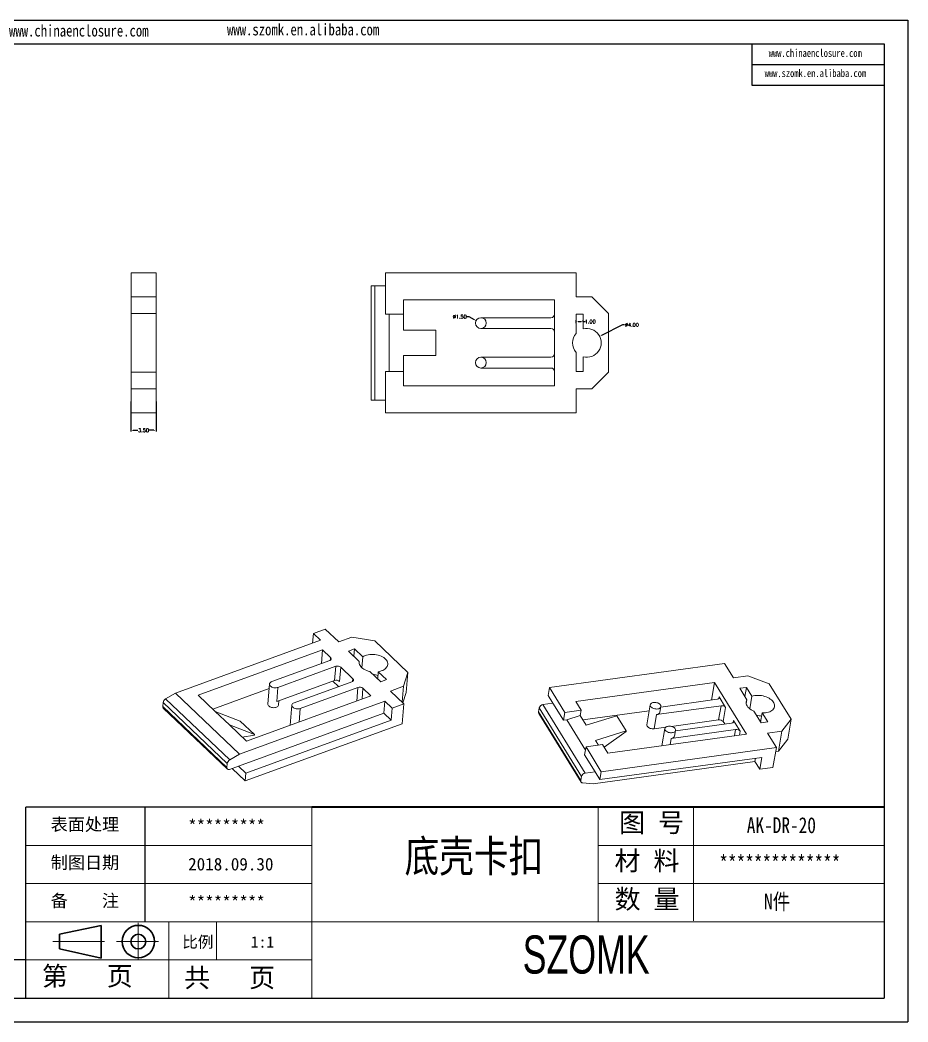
# Model space of a CAD drawing. Header units: inches. Extents: x 3261 to 5228, y 1126 to 1502.
# Drawn here: x 5001.2 to 5124.8, y 1125.7 to 1265 of the extents above; entities that cross this region are included whole.
import ezdxf

# ---------------------------------------------------------------- set-up
doc = ezdxf.new("R2010")
doc.units = ezdxf.units.IN
doc.header["$LTSCALE"] = 15
doc.linetypes.add('CENTER2', pattern=[28.575, 19.05, -3.175, 3.175, -3.175])
doc.layers.add('文字', color=81, linetype='Continuous')
for name, color, linetype, lineweight in [('粗实线', 7, 'Continuous', 30), ('细实线', 3, 'Continuous', 9), ('细点划线', 2, 'CENTER2', 9)]:
    doc.layers.add(name, color=color, linetype=linetype, lineweight=lineweight)
doc.styles.get("Standard").update_dxf_attribs({"font": 'txt', "bigfont": 'gbcbig.shx'})
doc.styles.add('宋体', font='', dxfattribs={"width": 0.8, "height": 3.5})
doc.styles.add('长仿宋', font='', dxfattribs={"width": 0.7, "height": 4})
doc.styles.get('宋体').set_extended_font_data('SimSun')
doc.styles.get('长仿宋').set_extended_font_data('SimSun')
doc.dimstyles.new('1', dxfattribs={"dimtxt": 0.5, "dimasz": 0.3, "dimexe": 0.18, "dimexo": 0.0625, "dimgap": 0.09, "dimtad": 0, "dimtih": 1, "dimtoh": 1, "dimzin": 0, "dimdsep": 46, "dimtxsty": 'Standard', "dimcen": 0, "dimadec": 0, "dimazin": 2, "dimtfac": 1, "dimtofl": 0, "dimtmove": 0, "dimatfit": 3, "dimfxl": 1, "dimtolj": 1, "dimtzin": 0, "dimarcsym": 0})

# ---------------------------------------------------------------- blocks, each defined once
blk = doc.blocks.new('*D118')
at = {"color": 0, "lineweight": -2}
for p, q in [((5016.69, 1211.97), (5016.69, 1207.76)), ((5020.19, 1211.97), (5020.19, 1207.76)), ((5016.99, 1207.94), (5017.64, 1207.94)), ((5019.89, 1207.94), (5019.24, 1207.94))]:
    blk.add_line(p, q, dxfattribs=at)
at = {"color": 0}
for points in [[(5016.99, 1207.99), (5016.99, 1207.89), (5016.69, 1207.94)], [(5019.89, 1207.99), (5019.89, 1207.89), (5020.19, 1207.94)]]:
    blk.add_solid(points, dxfattribs=at)
at = {"layer": 'Defpoints', "color": 0}
for p in [(5016.69, 1212.03), (5020.19, 1212.03), (5020.19, 1207.94)]:
    blk.add_point(p, dxfattribs=at)
at = {"color": 0, "insert": (5018.44, 1207.94), "char_height": 0.5, "attachment_point": 5}
blk.add_mtext('\\A1;3.50', dxfattribs=at)
blk = doc.blocks.new('*D121')
at = {"color": 0, "lineweight": -2}
for p, q in [((5085.09, 1222.61), (5082.18, 1221.14)), ((5085.39, 1222.61), (5085.09, 1222.61))]:
    blk.add_line(p, q, dxfattribs=at)
at = {"color": 0}
blk.add_solid([(5082.16, 1221.19), (5082.21, 1221.1), (5081.92, 1221.01)], dxfattribs=at)
at = {"layer": 'Defpoints', "color": 0}
for p in [(5081.92, 1221.01), (5078.34, 1219.2)]:
    blk.add_point(p, dxfattribs=at)
at = {"color": 0, "insert": (5086.4, 1222.61), "char_height": 0.5, "attachment_point": 5}
blk.add_mtext('\\A1;∅4.00', dxfattribs=at)
blk = doc.blocks.new('*D122')
at = {"color": 0, "lineweight": -2}
for p, q in [((5063.4, 1223.75), (5063.7, 1223.75)), ((5063.7, 1223.75), (5064.45, 1223.35))]:
    blk.add_line(p, q, dxfattribs=at)
at = {"color": 0}
blk.add_solid([(5064.48, 1223.39), (5064.43, 1223.31), (5064.72, 1223.21)], dxfattribs=at)
at = {"layer": 'Defpoints', "color": 0}
for p in [(5064.72, 1223.21), (5066.04, 1222.5)]:
    blk.add_point(p, dxfattribs=at)
at = {"color": 0, "insert": (5062.44, 1223.75), "char_height": 0.5, "attachment_point": 5}
blk.add_mtext('\\A1;∅1.50', dxfattribs=at)
blk = doc.blocks.new('*D123')
at = {"color": 0, "lineweight": -2}
for p, q in [((5078.63, 1222.83), (5078.63, 1223.25)), ((5078.93, 1223.07), (5079.33, 1223.07)), ((5079.63, 1223.14), (5079.63, 1223.25)), ((5079.63, 1223.07), (5079.93, 1223.07))]:
    blk.add_line(p, q, dxfattribs=at)
at = {"color": 0}
for points in [[(5078.93, 1223.12), (5078.93, 1223.02), (5078.63, 1223.07)], [(5079.33, 1223.12), (5079.33, 1223.02), (5079.63, 1223.07)]]:
    blk.add_solid(points, dxfattribs=at)
at = {"layer": 'Defpoints', "color": 0}
for p in [(5078.63, 1222.77), (5079.63, 1223.07), (5079.63, 1223.07)]:
    blk.add_point(p, dxfattribs=at)
at = {"color": 0, "insert": (5080.6, 1223.07), "char_height": 0.5, "attachment_point": 5}
blk.add_mtext('\\A1;1.00', dxfattribs=at)

msp = doc.modelspace()

# ---------------------------------------------------------------- linework, layer by layer
for p, q in [((4927.74, 1265.003), (5124.815, 1265.003)), ((5124.815, 1265.003), (5124.815, 1125.657)), ((4932.84, 1261.685), (5121.497, 1261.685)), ((5103.065, 1261.685), (5103.065, 1255.925)), ((5121.497, 1261.685), (5121.497, 1128.974)), ((5103.065, 1258.805), (5121.497, 1258.805)), ((5103.065, 1255.925), (5121.497, 1255.925)), ((5041.871, 1155.516), (5002.058, 1155.516)), ((5002.058, 1128.974), (5002.058, 1155.516)), ((5018.647, 1139.591), (5018.647, 1155.516)), ((5002.058, 1134.283), (4932.84, 1134.283)), ((4932.84, 1128.974), (5121.497, 1128.974)), ((4927.74, 1125.657), (5124.815, 1125.657)), ((4927.74, 1125.657), (5018.978, 1125.657))]:
    msp.add_line(p, q)
at = {"color": 7, "linetype": 'Continuous', "lineweight": 15}
for p, q in [((5016.693, 1229.856), (5020.193, 1229.856)), ((5016.693, 1226.506), (5016.693, 1229.856)), ((5020.193, 1226.506), (5020.193, 1229.856)), ((5052.13, 1229.856), (5078.63, 1229.856)), ((5052.13, 1224.106), (5052.13, 1229.856)), ((5078.63, 1226.506), (5078.63, 1229.856)), ((5050.13, 1212.156), (5050.13, 1228.056)), ((5050.13, 1228.056), (5050.63, 1228.056)), ((5050.63, 1228.056), (5050.63, 1212.156)), ((5050.63, 1228.056), (5052.13, 1228.056)), ((5016.693, 1226.506), (5020.193, 1226.506)), ((5016.693, 1224.206), (5016.693, 1226.506)), ((5020.193, 1226.506), (5020.193, 1224.206)), ((5080.83, 1226.506), (5078.63, 1226.506)), ((5083.13, 1224.206), (5080.83, 1226.506)), ((5054.63, 1224.106), (5054.63, 1226.106)), ((5075.63, 1226.106), (5054.63, 1226.106)), ((5075.63, 1214.106), (5075.63, 1226.106)), ((5020.193, 1224.206), (5016.693, 1224.206)), ((5016.693, 1224.206), (5016.693, 1216.006)), ((5020.193, 1224.206), (5020.193, 1216.006)), ((5052.13, 1224.106), (5054.63, 1224.106)), ((5052.63, 1224.106), (5052.63, 1216.106)), ((5054.63, 1221.856), (5054.63, 1224.106)), ((5065.38, 1223.606), (5075.13, 1223.606)), ((5078.63, 1224.106), (5079.63, 1224.106)), ((5078.63, 1221.429), (5078.63, 1224.106)), ((5079.63, 1224.106), (5079.63, 1222.042)), ((5083.13, 1224.206), (5083.13, 1216.006)), ((5075.13, 1222.106), (5065.38, 1222.106)), ((5054.63, 1221.856), (5059.13, 1221.856)), ((5059.13, 1218.356), (5059.13, 1221.856)), ((5059.13, 1218.356), (5054.63, 1218.356)), ((5054.63, 1216.106), (5054.63, 1218.356)), ((5065.38, 1218.106), (5075.13, 1218.106)), ((5078.63, 1216.106), (5078.63, 1218.783)), ((5079.63, 1218.169), (5079.63, 1216.106)), ((5075.13, 1216.606), (5065.38, 1216.606)), ((5016.693, 1216.006), (5020.193, 1216.006)), ((5016.693, 1213.706), (5016.693, 1216.006)), ((5020.193, 1216.006), (5020.193, 1213.706)), ((5052.13, 1216.106), (5054.63, 1216.106)), ((5052.13, 1210.356), (5052.13, 1216.106)), ((5054.63, 1216.106), (5054.63, 1214.106)), ((5079.63, 1216.106), (5078.63, 1216.106)), ((5080.83, 1213.706), (5083.13, 1216.006)), ((5020.193, 1213.706), (5016.693, 1213.706)), ((5016.693, 1210.356), (5016.693, 1213.706)), ((5020.193, 1210.356), (5020.193, 1213.706)), ((5054.63, 1214.106), (5075.63, 1214.106)), ((5078.63, 1213.706), (5080.83, 1213.706)), ((5078.63, 1210.356), (5078.63, 1213.706)), ((5050.63, 1212.156), (5050.13, 1212.156)), ((5050.63, 1212.156), (5052.13, 1212.156)), ((5016.693, 1210.356), (5020.193, 1210.356)), ((5078.63, 1210.356), (5052.13, 1210.356)), ((5043.724, 1180.307), (5042.074, 1179.706)), ((5043.724, 1180.307), (5045.604, 1178.518)), ((5041.96, 1178.336), (5042.074, 1179.706)), ((5042.074, 1179.706), (5043.084, 1178.745)), ((5045.604, 1178.518), (5047.419, 1179.179)), ((5050.608, 1178.642), (5047.419, 1179.179)), ((5043.084, 1178.745), (5022.872, 1171.387)), ((5047.776, 1177.537), (5046.951, 1177.237)), ((5047.693, 1176.532), (5047.776, 1177.537)), ((5048.935, 1176.436), (5047.776, 1177.537)), ((5055.211, 1174.264), (5050.608, 1178.642)), ((5043.354, 1177.404), (5026.029, 1171.097)), ((5043.196, 1175.501), (5043.354, 1177.404)), ((5044.477, 1176.336), (5043.354, 1177.404)), ((5046.951, 1177.237), (5048.454, 1175.808)), ((5048.935, 1176.436), (5048.81, 1174.928)), ((5044.345, 1175.919), (5036.301, 1172.991)), ((5037.143, 1172.19), (5045.187, 1175.118)), ((5045.023, 1173.142), (5045.187, 1175.118)), ((5045.88, 1175.002), (5045.716, 1173.025)), ((5047.564, 1173.4), (5045.88, 1175.002)), ((5048.439, 1175.627), (5048.454, 1175.808)), ((5074.923, 1172.166), (5099.284, 1175.518)), ((5100.523, 1173.507), (5099.284, 1175.518)), ((5049.939, 1174.396), (5051.442, 1172.966)), ((5051.025, 1173.363), (5051.109, 1174.368)), ((5052.267, 1173.267), (5051.109, 1174.368)), ((5054.604, 1172.346), (5055.211, 1174.264)), ((5055.211, 1174.264), (5054.981, 1171.498)), ((5102.546, 1173.785), (5100.523, 1173.507)), ((5105.511, 1172.695), (5102.546, 1173.785)), ((5028.069, 1169.157), (5035.922, 1172.015)), ((5035.975, 1172.653), (5035.745, 1169.886)), ((5036.979, 1170.214), (5045.023, 1173.142)), ((5037.143, 1172.19), (5036.979, 1170.214)), ((5047.432, 1172.983), (5039.388, 1170.055)), ((5040.23, 1169.254), (5048.274, 1172.182)), ((5044.786, 1173.056), (5045.575, 1172.307)), ((5050.09, 1170.998), (5048.967, 1172.065)), ((5051.442, 1172.966), (5052.267, 1173.267)), ((5054.604, 1172.346), (5052.789, 1171.685)), ((5054.421, 1170.134), (5054.604, 1172.346)), ((5074.923, 1172.166), (5074.735, 1171.061)), ((5077.051, 1168.715), (5074.923, 1172.166)), ((5097.914, 1172.887), (5078.609, 1170.232)), ((5097.914, 1172.887), (5097.497, 1170.431)), ((5102.354, 1165.684), (5097.914, 1172.887)), ((5101.412, 1172.066), (5102.331, 1172.193)), ((5102.402, 1170.459), (5101.412, 1172.066)), ((5102.331, 1172.193), (5102.116, 1170.924)), ((5102.331, 1172.193), (5103.095, 1170.954)), ((5105.511, 1172.695), (5108.546, 1167.773)), ((5021.508, 1170.58), (5022.872, 1171.387)), ((5021.508, 1170.58), (5030.433, 1162.092)), ((5022.872, 1171.387), (5031.797, 1162.899)), ((5026.029, 1171.097), (5028.415, 1168.828)), ((5032.765, 1164.691), (5050.09, 1170.998)), ((5052.789, 1171.685), (5054.67, 1169.897)), ((5054.981, 1171.498), (5054.52, 1170.039)), ((5075.401, 1169.98), (5074.735, 1171.061)), ((5090.423, 1169.458), (5098.245, 1170.534)), ((5098.52, 1170.897), (5099.445, 1169.396)), ((5103.095, 1170.954), (5102.798, 1169.205)), ((5021.117, 1169.522), (5021.164, 1170.083)), ((5021.117, 1169.522), (5030.042, 1161.034)), ((5030.089, 1161.595), (5021.164, 1170.083)), ((5021.185, 1169.31), (5030.11, 1160.822)), ((5052.009, 1170.257), (5031.797, 1162.899)), ((5037.24, 1169.762), (5037.287, 1170.326)), ((5039.062, 1169.717), (5038.832, 1166.95)), ((5051.872, 1168.597), (5052.009, 1170.257)), ((5053.02, 1169.296), (5052.009, 1170.257)), ((5052.882, 1167.636), (5053.02, 1169.296)), ((5053.02, 1169.296), (5054.67, 1169.897)), ((5054.44, 1167.13), (5054.67, 1169.897)), ((5073.496, 1169.333), (5073.4, 1168.772)), ((5079.38, 1159.788), (5073.496, 1169.333)), ((5074.022, 1169.791), (5075.401, 1169.98)), ((5074.022, 1169.791), (5079.906, 1160.246)), ((5075.401, 1169.98), (5076.863, 1167.609)), ((5079.349, 1169.031), (5078.609, 1170.232)), ((5088.954, 1169.766), (5088.485, 1167.002)), ((5098.8, 1169.633), (5089.837, 1168.4)), ((5090.299, 1168.725), (5090.433, 1169.515)), ((5098.465, 1167.659), (5098.8, 1169.633)), ((5099.445, 1169.396), (5099.11, 1167.422)), ((5102.308, 1169.901), (5102.402, 1170.459)), ((5030.38, 1166.96), (5028.415, 1168.828)), ((5028.415, 1168.828), (5031.904, 1167.492)), ((5051.872, 1168.597), (5031.659, 1161.239)), ((5052.882, 1167.636), (5051.872, 1168.597)), ((5073.4, 1168.772), (5079.284, 1159.227)), ((5073.434, 1168.573), (5079.318, 1159.028)), ((5077.051, 1168.715), (5076.863, 1167.609)), ((5077.051, 1168.715), (5079.349, 1169.031)), ((5079.219, 1168.266), (5077.323, 1167.672)), ((5079.349, 1169.031), (5079.219, 1168.266)), ((5080.052, 1166.915), (5079.219, 1168.266)), ((5079.588, 1167.667), (5088.813, 1168.936)), ((5080.052, 1166.915), (5084.318, 1168.249)), ((5085.613, 1166.148), (5084.318, 1168.249)), ((5089.837, 1168.4), (5089.502, 1166.426)), ((5104.372, 1167.264), (5103.381, 1168.871)), ((5104.312, 1167.361), (5104.528, 1168.629)), ((5104.528, 1168.629), (5105.291, 1167.39)), ((5107.283, 1166.101), (5108.546, 1167.773)), ((5108.546, 1167.773), (5108.077, 1165.009)), ((5030.38, 1166.96), (5032.765, 1164.691)), ((5033.869, 1165.624), (5030.38, 1166.96)), ((5031.904, 1167.492), (5033.869, 1165.624)), ((5032.578, 1159.172), (5054.44, 1167.13)), ((5032.67, 1160.279), (5052.882, 1167.636)), ((5038.833, 1166.9), (5038.832, 1166.95)), ((5076.863, 1167.609), (5077.323, 1167.672)), ((5077.323, 1167.672), (5079.931, 1163.441)), ((5091.097, 1166.645), (5089.502, 1166.426)), ((5090.99, 1166.464), (5090.582, 1164.064)), ((5100.835, 1166.332), (5091.873, 1165.099)), ((5098.465, 1167.659), (5091.913, 1166.758)), ((5092.459, 1166.156), (5100.28, 1167.232)), ((5099.11, 1167.422), (5099.309, 1167.098)), ((5100.555, 1167.595), (5101.48, 1166.095)), ((5105.291, 1167.39), (5104.372, 1167.264)), ((5032.155, 1165.271), (5033.862, 1165.545)), ((5033.869, 1165.624), (5033.862, 1165.545)), ((5085.613, 1166.148), (5081.347, 1164.814)), ((5082.52, 1163.887), (5085.6, 1166.069)), ((5083.049, 1163.028), (5102.354, 1165.684)), ((5085.6, 1166.069), (5085.613, 1166.148)), ((5092.334, 1165.423), (5092.468, 1166.213)), ((5105.26, 1165.823), (5107.283, 1166.101)), ((5106.5, 1163.812), (5105.26, 1165.823)), ((5106.813, 1163.337), (5107.283, 1166.101)), ((5108.077, 1165.009), (5106.813, 1163.337)), ((5080.011, 1163.912), (5079.823, 1162.807)), ((5080.011, 1163.912), (5082.309, 1164.229)), ((5082.139, 1160.461), (5080.011, 1163.912)), ((5081.755, 1164.152), (5081.347, 1164.814)), ((5106.5, 1163.812), (5082.139, 1160.461)), ((5082.309, 1164.229), (5083.049, 1163.028)), ((5106.5, 1163.812), (5106.031, 1161.048)), ((5031.797, 1162.899), (5030.433, 1162.092)), ((5079.823, 1162.807), (5081.285, 1160.436)), ((5081.951, 1159.355), (5104.474, 1162.454)), ((5103.604, 1162.334), (5103.526, 1161.876)), ((5104.474, 1162.454), (5104.192, 1160.795)), ((5106.41, 1163.282), (5106.813, 1163.337)), ((5030.042, 1161.034), (5030.089, 1161.595)), ((5030.422, 1160.789), (5031.659, 1161.239)), ((5030.751, 1160.909), (5032.578, 1159.172)), ((5031.659, 1161.239), (5032.67, 1160.279)), ((5103.526, 1161.876), (5081.004, 1158.777)), ((5104.192, 1160.795), (5103.526, 1161.876)), ((5106.031, 1161.048), (5104.192, 1160.795)), ((5032.578, 1159.172), (5032.67, 1160.279)), ((5079.38, 1159.788), (5079.284, 1159.227)), ((5079.906, 1160.246), (5081.285, 1160.436)), ((5081.285, 1160.436), (5081.951, 1159.355)), ((5082.139, 1160.461), (5081.951, 1159.355)), ((5079.568, 1158.892), (5081.004, 1158.777))]:
    msp.add_line(p, q, dxfattribs=at)
at = {"color": 8, "linetype": 'Continuous', "lineweight": 15}
for p, q in [((5044.446, 1175.97), (5044.477, 1176.336)), ((5047.533, 1173.034), (5047.564, 1173.4)), ((5048.116, 1170.279), (5048.274, 1172.182)), ((5048.967, 1172.065), (5048.841, 1170.543)), ((5098.473, 1170.622), (5098.52, 1170.897)), ((5040.23, 1169.254), (5040.072, 1167.351)), ((5100.508, 1167.321), (5100.555, 1167.595)), ((5100.687, 1165.454), (5100.835, 1166.332)), ((5091.873, 1165.099), (5091.724, 1164.221)), ((5101.48, 1166.095), (5101.388, 1165.551))]:
    msp.add_line(p, q, dxfattribs=at)
at = {"color": 7, "linetype": 'Continuous', "lineweight": 15, "flags": 128}
for points in [[(5044.477, 1176.336), (5044.523, 1176.281), (5044.553, 1176.223), (5044.563, 1176.163), (5044.554, 1176.104), (5044.527, 1176.048), (5044.481, 1175.997), (5044.42, 1175.954), (5044.345, 1175.919)], [(5051.109, 1174.368), (5051.325, 1174.413), (5051.528, 1174.474), (5051.716, 1174.55), (5051.887, 1174.64), (5052.038, 1174.742), (5052.166, 1174.855), (5052.27, 1174.978), (5052.35, 1175.109), (5052.402, 1175.247), (5052.428, 1175.388), (5052.425, 1175.531), (5052.396, 1175.675), (5052.339, 1175.818), (5052.256, 1175.956), (5052.147, 1176.089), (5052.015, 1176.215), (5051.862, 1176.331), (5051.688, 1176.437), (5051.497, 1176.53), (5051.291, 1176.61), (5051.074, 1176.675), (5050.848, 1176.725), (5050.616, 1176.758), (5050.381, 1176.775), (5050.147, 1176.775), (5049.918, 1176.758), (5049.695, 1176.725), (5049.482, 1176.675), (5049.283, 1176.609), (5049.1, 1176.529), (5048.935, 1176.436)], [(5048.454, 1175.808), (5048.439, 1175.662), (5048.452, 1175.515), (5048.494, 1175.368), (5048.564, 1175.224), (5048.661, 1175.084), (5048.784, 1174.952), (5048.931, 1174.828), (5049.1, 1174.714), (5049.288, 1174.613), (5049.492, 1174.525), (5049.711, 1174.452), (5049.939, 1174.396)], [(5047.564, 1173.4), (5047.611, 1173.345), (5047.64, 1173.287), (5047.65, 1173.226), (5047.641, 1173.167), (5047.614, 1173.111), (5047.569, 1173.061), (5047.507, 1173.017), (5047.432, 1172.983)], [(5036.301, 1172.991), (5036.189, 1172.939), (5036.096, 1172.874), (5036.028, 1172.798), (5035.987, 1172.715), (5035.974, 1172.626), (5035.989, 1172.536), (5036.033, 1172.448), (5036.103, 1172.365), (5036.197, 1172.292), (5036.312, 1172.229), (5036.442, 1172.181), (5036.582, 1172.148), (5036.728, 1172.133), (5036.874, 1172.135), (5037.014, 1172.154), (5037.143, 1172.19)], [(5098.52, 1170.897), (5098.547, 1170.837), (5098.555, 1170.777), (5098.545, 1170.72), (5098.516, 1170.666), (5098.469, 1170.619), (5098.407, 1170.581), (5098.331, 1170.552), (5098.245, 1170.534)], [(5103.095, 1170.954), (5103.29, 1171.01), (5103.499, 1171.051), (5103.718, 1171.075), (5103.946, 1171.082), (5104.177, 1171.072), (5104.41, 1171.045), (5104.641, 1171.002), (5104.867, 1170.943), (5105.085, 1170.868), (5105.292, 1170.78), (5105.484, 1170.679), (5105.659, 1170.567), (5105.816, 1170.445), (5105.951, 1170.315), (5106.063, 1170.178), (5106.15, 1170.037), (5106.211, 1169.893), (5106.245, 1169.749), (5106.252, 1169.606), (5106.231, 1169.467), (5106.184, 1169.333), (5106.11, 1169.206), (5106.01, 1169.088), (5105.887, 1168.981), (5105.741, 1168.886), (5105.575, 1168.804), (5105.391, 1168.737), (5105.191, 1168.686), (5104.979, 1168.65), (5104.757, 1168.631), (5104.528, 1168.629)], [(5037.24, 1169.762), (5037.231, 1169.711), (5037.194, 1169.629), (5037.132, 1169.553), (5037.047, 1169.488), (5036.942, 1169.435), (5036.821, 1169.396), (5036.688, 1169.372), (5036.548, 1169.365), (5036.405, 1169.374), (5036.266, 1169.4), (5036.135, 1169.44), (5036.017, 1169.495), (5035.916, 1169.562), (5035.836, 1169.638), (5035.78, 1169.721), (5035.749, 1169.807), (5035.745, 1169.886)], [(5039.388, 1170.055), (5039.276, 1170.003), (5039.184, 1169.938), (5039.116, 1169.862), (5039.074, 1169.778), (5039.061, 1169.69), (5039.077, 1169.6), (5039.12, 1169.512), (5039.191, 1169.429), (5039.285, 1169.356), (5039.399, 1169.293), (5039.529, 1169.245), (5039.67, 1169.212), (5039.816, 1169.197), (5039.962, 1169.198), (5040.102, 1169.218), (5040.23, 1169.254)], [(5090.383, 1169.735), (5090.318, 1169.818), (5090.231, 1169.896), (5090.124, 1169.963), (5090.001, 1170.019), (5089.868, 1170.062), (5089.728, 1170.089), (5089.587, 1170.1), (5089.449, 1170.094), (5089.321, 1170.072), (5089.206, 1170.035), (5089.109, 1169.983), (5089.032, 1169.918), (5088.98, 1169.844), (5088.954, 1169.762), (5088.954, 1169.676), (5088.981, 1169.589), (5089.034, 1169.503), (5089.11, 1169.422), (5089.208, 1169.35), (5089.323, 1169.287), (5089.452, 1169.238), (5089.589, 1169.203), (5089.73, 1169.184), (5089.87, 1169.181), (5090.004, 1169.195), (5090.126, 1169.225), (5090.233, 1169.27), (5090.32, 1169.328), (5090.384, 1169.398), (5090.424, 1169.477), (5090.437, 1169.561), (5090.423, 1169.648), (5090.383, 1169.735)], [(5103.381, 1168.871), (5103.175, 1168.966), (5102.984, 1169.074), (5102.813, 1169.194), (5102.662, 1169.323), (5102.534, 1169.459), (5102.432, 1169.602), (5102.357, 1169.748), (5102.309, 1169.896), (5102.289, 1170.043), (5102.299, 1170.187), (5102.336, 1170.326), (5102.402, 1170.459)], [(5089.502, 1166.426), (5089.362, 1166.416), (5089.217, 1166.424), (5089.072, 1166.449), (5088.933, 1166.491), (5088.805, 1166.547), (5088.694, 1166.616), (5088.602, 1166.695), (5088.535, 1166.781), (5088.494, 1166.871), (5088.481, 1166.961), (5088.485, 1167.002)], [(5092.418, 1166.433), (5092.354, 1166.517), (5092.266, 1166.594), (5092.159, 1166.662), (5092.036, 1166.718), (5091.903, 1166.76), (5091.763, 1166.787), (5091.622, 1166.798), (5091.485, 1166.793), (5091.356, 1166.771), (5091.241, 1166.733), (5091.144, 1166.681), (5091.068, 1166.617), (5091.016, 1166.542), (5090.989, 1166.461), (5090.989, 1166.374), (5091.016, 1166.287), (5091.069, 1166.201), (5091.146, 1166.121), (5091.243, 1166.048), (5091.359, 1165.986), (5091.487, 1165.936), (5091.625, 1165.901), (5091.766, 1165.882), (5091.906, 1165.879), (5092.039, 1165.893), (5092.161, 1165.923), (5092.268, 1165.968), (5092.355, 1166.027), (5092.42, 1166.096), (5092.459, 1166.175), (5092.472, 1166.259), (5092.459, 1166.346), (5092.418, 1166.433)], [(5100.555, 1167.595), (5100.582, 1167.536), (5100.591, 1167.476), (5100.58, 1167.418), (5100.551, 1167.365), (5100.505, 1167.318), (5100.442, 1167.279), (5100.367, 1167.25), (5100.28, 1167.232)], [(5030.042, 1161.034), (5030.044, 1160.96), (5030.061, 1160.894), (5030.094, 1160.84), (5030.14, 1160.799), (5030.198, 1160.772), (5030.267, 1160.762), (5030.342, 1160.767), (5030.422, 1160.789)]]:
    msp.add_lwpolyline(points, dxfattribs=at)
at = {"color": 7, "linetype": 'Continuous', "lineweight": 15}
for centre in [(5065.38, 1222.856), (5065.38, 1217.356)]:
    msp.add_circle(centre, 0.75, dxfattribs=at)
for centre, radius, start, end in [((5075.13, 1224.106), 0.5, 270, 0), ((5075.13, 1221.606), 0.5, 0, 90), ((5080.13, 1220.106), 2, 255.52249, 104.47751), ((5080.13, 1220.106), 2, 138.59038, 221.40962), ((5075.13, 1218.606), 0.5, 270, 0), ((5075.13, 1216.106), 0.5, 0, 90), ((5045.429, 1174.439), 0.722, 51.28806, 109.58837), ((5050.056, 1170.882), 3.128, 71.18345, 84.40314), ((5045.264, 1172.462), 0.722, 51.28806, 109.58837), ((5048.516, 1171.502), 0.722, 51.28806, 109.58837), ((5021.852, 1169.974), 0.697, 119.57119, 171.02177), ((5021.366, 1169.485), 0.251, 171.43763, 224.0668), ((5074.098, 1169.171), 0.624, 97.00928, 165.02275), ((5098.918, 1168.958), 0.685, 39.75204, 99.89205), ((5073.676, 1168.717), 0.281, 168.65458, 210.73223), ((5089.844, 1168.881), 0.481, 269.19955, 341.0124), ((5103.448, 1165.012), 3.306, 72.39033, 85.11905), ((5098.583, 1166.984), 0.685, 39.75204, 99.89205), ((5100.953, 1165.656), 0.685, 39.75204, 99.89205), ((5091.879, 1165.58), 0.481, 269.19955, 341.0124), ((5030.777, 1161.486), 0.697, 119.57119, 171.02177), ((5079.982, 1159.627), 0.624, 97.00928, 165.02275), ((5079.563, 1159.176), 0.284, 169.55294, 270.82369)]:
    msp.add_arc(centre, radius, start, end, dxfattribs=at)
at = {"layer": '粗实线', "color": 7, "lineweight": 40}
msp.add_line((5121.497, 1155.516), (5041.871, 1155.516), dxfattribs=at)
at = {"layer": '粗实线', "color": 7}
for p, q in [((5012.549, 1139.095), (5006.749, 1137.865)), ((5012.549, 1139.095), (5012.549, 1134.549)), ((5006.749, 1137.865), (5006.749, 1135.814)), ((5006.749, 1135.814), (5012.549, 1134.549))]:
    msp.add_line(p, q, dxfattribs=at)
for radius in [2.255, 1.026]:
    msp.add_circle((5017.712, 1136.84), radius, dxfattribs=at)
at = {"layer": '细实线', "color": 7}
for p, q in [((5041.871, 1155.516), (5041.871, 1128.974)), ((5081.684, 1155.516), (5081.684, 1139.591)), ((5094.955, 1155.516), (5094.955, 1139.703)), ((5041.871, 1150.208), (5002.058, 1150.208)), ((5121.497, 1150.208), (5081.684, 1150.208)), ((5041.871, 1144.9), (5002.058, 1144.9)), ((5121.497, 1144.9), (5081.684, 1144.9)), ((5121.497, 1139.591), (5002.058, 1139.591)), ((5021.964, 1139.591), (5021.964, 1128.974)), ((5028.6, 1139.591), (5028.6, 1134.283)), ((5041.871, 1134.283), (5002.058, 1134.283))]:
    msp.add_line(p, q, dxfattribs=at)
at = {"layer": '细点划线', "color": 7}
for p, q in [((5017.712, 1139.435), (5017.712, 1134.283)), ((5005.824, 1136.84), (5012.994, 1136.84)), ((5014.696, 1136.84), (5020.524, 1136.84))]:
    msp.add_line(p, q, dxfattribs=at)

# ---------------------------------------------------------------- texts
at = {"width": 992.20456, "attachment_point": 1}
for s, insert, char_height in [('{\\fSimHei|b0|i0|c134|p49;表面处理}', (5005.52, 1154.01), 1.74576), ('{\\fSimHei|b0|i0|c134|p49;*********}', (5024.641, 1153.785), 1.74576), ('{\\fSimHei|b0|i0|c134|p49;制图日期}', (5005.52, 1148.702), 1.74576), ('{\\fSimHei|b0|i0|c134|p49;2018.\\fSimHei|b0|i0|c0|p49;09\\fSimHei|b0|i0|c134|p49;.\\fSimHei|b0|i0|c0|p49;30}', (5024.641, 1148.477), 1.745763), ('{\\fSimHei|b0|i0|c134|p49;备    注}', (5005.52, 1143.393), 1.74576), ('{\\fSimHei|b0|i0|c134|p49;*********}', (5024.641, 1143.169), 1.74576)]:
    msp.add_mtext(s, dxfattribs=dict(at, insert=insert, char_height=char_height))
at = {"layer": '文字', "color": 0, "attachment_point": 1, "style": '宋体'}
for s, insert, char_height, width in [('www.chinaenclosure.com', (4999.714, 1264.334), 1.62202, 28.49727), ('www.szomk.en.alibaba.com', (5030.052, 1264.494), 1.62202, 28.49727), ('www.chinaenclosure.com', (5105.44, 1260.955), 1.08134, 18.99818), ('www.szomk.en.alibaba.com', (5104.875, 1258.155), 1.08134, 18.99818), ('{\\H1.111x;AK-DR-20}', (5102.383, 1154.13), 1.99066, 23.01422), ('底壳卡扣', (5054.757, 1150.934), 4.4237, 56.55516), ('{\\H1.111x;**************}', (5098.553, 1148.821), 1.99066, 23.01422), ('{\\H1.111x;N件}', (5104.79, 1143.513), 1.99066, 23.01422)]:
    msp.add_mtext(s, dxfattribs=dict(at, insert=insert, char_height=char_height, width=width))
at = {"layer": '粗实线', "insert": (5071.197, 1137.69), "char_height": 5.30842, "width": 59.52863, "attachment_point": 1, "style": '长仿宋'}
msp.add_mtext('{\\fSTXinwei|b0|i0|c134|p2;SZOMK}', dxfattribs=at)
at = {"layer": '细实线', "color": 7, "attachment_point": 1}
for s, insert, char_height, width in [('{\\fSimSun|b0|i0|c134|p54;图 号}', (5084.603, 1154.711), 2.65421, 13.27104), ('{\\fSimSun|b0|i0|c134|p54;材 料   }', (5083.974, 1149.402), 2.65421, 13.27104), ('{\\fSimSun|b0|i0|c134|p54;数 量}', (5083.986, 1144.068), 2.65421, 11.99205), ('{\\fSimSun|b0|i0|c134|p54;比例}', (5023.822, 1137.581), 1.59252, 6.99069), ('{\\fSimSun|b0|i0|c134|p54;1:1}', (5033.361, 1137.581), 1.59252, 6.99069), ('{\\fSimSun|b0|i0|c134|p54;第   页}', (5004.291, 1133.37), 2.65421, 19.90656), ('{\\fSimSun|b0|i0|c134|p54; 共   页}', (5022.289, 1133.145), 2.65421, 19.90656)]:
    msp.add_mtext(s, dxfattribs=dict(at, insert=insert, char_height=char_height, width=width))

# ---------------------------------------------------------------- dimensions: what is measured, and where the dimension line sits
for p1, p2, picture, middle in [((5066.041, 1222.502), (5064.718, 1223.209), '*D122', (5062.436, 1223.753)), ((5078.345, 1219.204), (5081.915, 1221.007), '*D121', (5086.4, 1222.612))]:
    dim = msp.add_diameter_dim_2p(p1=p1, p2=p2, dimstyle='1')
    dim.commit()
    dim.dimension.update_dxf_attribs({"geometry": picture, "text_midpoint": middle, "dimtype": 163})
for base, p1, p2, picture, middle in [((5079.63, 1223.074), (5078.63, 1222.767), (5079.63, 1223.074), '*D123', (5080.603, 1223.074)), ((5020.193, 1207.944), (5016.693, 1212.031), (5020.193, 1212.031), '*D118', (5018.443, 1207.944))]:
    dim = msp.add_linear_dim(base=base, p1=p1, p2=p2, dimstyle='1')
    dim.commit()
    dim.dimension.update_dxf_attribs({"geometry": picture, "text_midpoint": middle})

doc.saveas('drawing.dxf')
